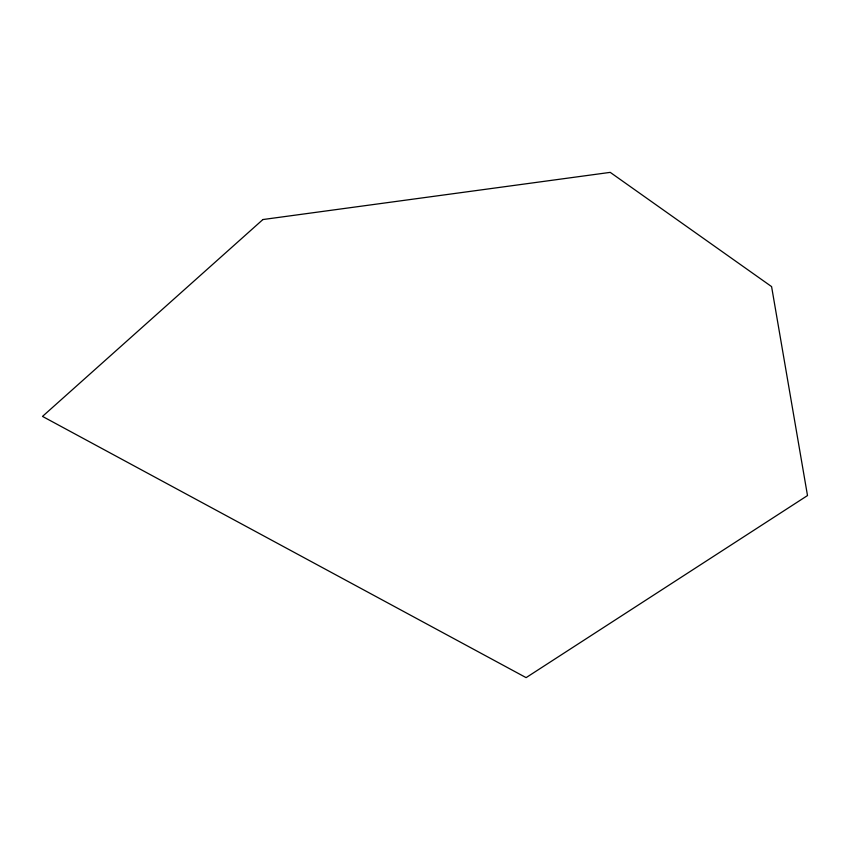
<?xml version="1.0" encoding="UTF-8"?>
<svg xmlns="http://www.w3.org/2000/svg" width="850" height="850" viewBox="0 0 850 850"><rect width="100%" height="100%" fill="white"/><g stroke="black" fill="none" stroke-linecap="round" stroke-linejoin="round"><path stroke-width="1.27" d="M262.905 219.544L42.5 416.404L526.108 677.631L807.5 495.561L771.588 286.599L610.226 172.369L262.905 219.544"/></g></svg>
